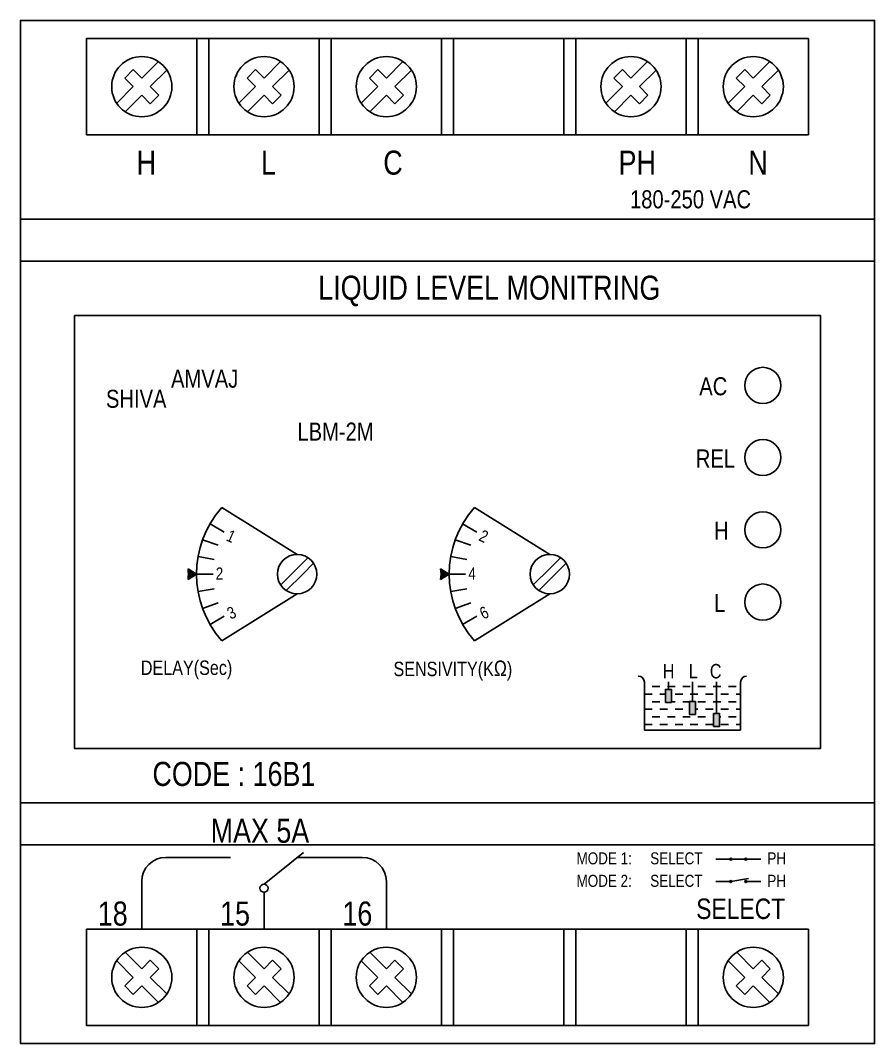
# Model space of a CAD drawing. Header units: millimetres. Extents: x 41 to 1635, y 11 to 1528.
# Drawn here: x 553.6 to 624.6, y 1142 to 1227 of the extents above; entities that cross this region are included whole.
import ezdxf

# ---------------------------------------------------------------- set-up
doc = ezdxf.new("R2010")
doc.units = ezdxf.units.MM
doc.header["$LTSCALE"] = 8
doc.layers.get('0').update_dxf_attribs({"linetype": 'CONTINUOUS'})
doc.layers.add('NASB', color=160, linetype='CONTINUOUS')
doc.styles.get("Standard").update_dxf_attribs({"font": '', "width": 0.8})
doc.styles.get('Standard').set_extended_font_data('Meiryo UI')

# ---------------------------------------------------------------- blocks, each defined once
blk = doc.blocks.new('Level Control')
for points in [[(-57.072, -46.448), (-56.364, -46), (-57.072, -45.552, -0.080196)], [(-36.072, -46.448), (-35.364, -46), (-36.072, -45.552, -0.080196)]]:
    blk.add_hatch(color=256).paths.add_polyline_path(points)
h = blk.add_hatch()
h.set_pattern_fill('DASH', color=256, scale=0.2, style=0)
h.set_pattern_definition([(0, (-219.9801, -85), (0.635, 0.635), [0.635, -0.635])])
h.paths.add_polyline_path([(-11.137, -54.965), (-13.137, -54.965), (-13.137, -57.582), (-12.886, -57.582), (-12.886, -58.655), (-13.387, -58.655), (-13.387, -57.582), (-13.137, -57.582), (-13.137, -54.965), (-15.137, -54.965), (-15.137, -56.582), (-14.886, -56.582), (-14.886, -57.655), (-15.387, -57.655), (-15.387, -56.582), (-15.137, -56.582), (-15.137, -54.965), (-17.137, -54.965), (-17.137, -55.582), (-16.886, -55.582), (-16.886, -56.655), (-17.387, -56.655), (-17.387, -55.582), (-17.137, -55.582), (-17.137, -54.965), (-19.137, -54.965), (-19.137, -58.965), (-11.137, -58.965)])
h = blk.add_hatch(color=256)
h.paths.add_polyline_path([(-12.886, -57.582), (-13.387, -57.582), (-13.387, -58.655), (-12.886, -58.655)])
h.paths.add_polyline_path([(-14.886, -56.582), (-15.387, -56.582), (-15.387, -57.655), (-14.886, -57.655)])
h.paths.add_polyline_path([(-17.387, -56.655), (-16.886, -56.655), (-16.886, -55.582), (-17.387, -55.582)])
h = blk.add_hatch(color=256)
h.paths.add_polyline_path([(-12.034, -69.674), (-11.954, -69.674), (-11.875, -69.661, 0.920769)])
h.paths.add_polyline_path([(-11.874, -69.674, 0.041249), (-11.875, -69.661), (-11.954, -69.674), (-12.034, -69.674, 1)])
h = blk.add_hatch(color=256)
h.paths.add_polyline_path([(-10.787, -69.674), (-10.707, -69.674), (-10.628, -69.661, 0.920769)])
h.paths.add_polyline_path([(-10.627, -69.674, 0.041249), (-10.628, -69.661), (-10.707, -69.674), (-10.787, -69.674, 1)])
h = blk.add_hatch(color=256)
h.paths.add_polyline_path([(-12.034, -71.542), (-11.954, -71.542), (-11.875, -71.529, 0.920769)])
h.paths.add_polyline_path([(-11.874, -71.542, 0.041249), (-11.875, -71.529), (-11.954, -71.542), (-12.034, -71.542, 1)])
h = blk.add_hatch(color=256)
h.paths.add_polyline_path([(-10.787, -71.542), (-10.707, -71.542), (-10.628, -71.529, 0.920769)])
h.paths.add_polyline_path([(-10.627, -71.542, 0.041249), (-10.628, -71.529), (-10.707, -71.542), (-10.787, -71.542, 1)])
for p, q in [((-62.331, -4.793), (-61.624, -4.086)), ((-61.624, -4.086), (-60.917, -4.793)), ((-60.917, -4.793), (-59.538, -3.414)), ((-60.21, -5.5), (-58.831, -4.122)), ((-52.164, -4.793), (-51.457, -4.086)), ((-51.457, -4.086), (-50.75, -4.793)), ((-50.75, -4.793), (-49.372, -3.414)), ((-50.043, -5.5), (-48.664, -4.122)), ((-41.998, -4.793), (-41.29, -4.086)), ((-41.29, -4.086), (-40.583, -4.793)), ((-40.583, -4.793), (-39.205, -3.414)), ((-39.876, -5.5), (-38.498, -4.122)), ((-21.664, -4.793), (-20.957, -4.086)), ((-20.957, -4.086), (-20.25, -4.793)), ((-20.25, -4.793), (-18.872, -3.414)), ((-19.543, -5.5), (-18.164, -4.122)), ((-11.498, -4.793), (-10.79, -4.086)), ((-10.79, -4.086), (-10.083, -4.793)), ((-10.083, -4.793), (-8.705, -3.414)), ((-9.376, -5.5), (-7.998, -4.122)), ((-62.331, -4.793), (-61.624, -5.5)), ((-52.164, -4.793), (-51.457, -5.5)), ((-41.998, -4.793), (-41.29, -5.5)), ((-21.664, -4.793), (-20.957, -5.5)), ((-11.498, -4.793), (-10.79, -5.5)), ((-63.002, -6.878), (-61.624, -5.5)), ((-60.21, -5.5), (-59.502, -6.207)), ((-52.836, -6.878), (-51.457, -5.5)), ((-50.043, -5.5), (-49.336, -6.207)), ((-42.669, -6.878), (-41.29, -5.5)), ((-39.876, -5.5), (-39.169, -6.207)), ((-22.336, -6.878), (-20.957, -5.5)), ((-19.543, -5.5), (-18.836, -6.207)), ((-12.169, -6.878), (-10.79, -5.5)), ((-9.376, -5.5), (-8.669, -6.207)), ((-62.295, -7.586), (-60.917, -6.207)), ((-60.917, -6.207), (-60.21, -6.914)), ((-59.502, -6.207), (-60.21, -6.914)), ((-52.128, -7.586), (-50.75, -6.207)), ((-50.75, -6.207), (-50.043, -6.914)), ((-49.336, -6.207), (-50.043, -6.914)), ((-41.962, -7.586), (-40.583, -6.207)), ((-40.583, -6.207), (-39.876, -6.914)), ((-39.169, -6.207), (-39.876, -6.914)), ((-21.628, -7.586), (-20.25, -6.207)), ((-20.25, -6.207), (-19.543, -6.914)), ((-18.836, -6.207), (-19.543, -6.914)), ((-11.462, -7.586), (-10.083, -6.207)), ((-10.083, -6.207), (-9.376, -6.914)), ((-8.669, -6.207), (-9.376, -6.914)), ((-48, -44.363), (-54.265, -40.459)), ((-27, -44.363), (-33.265, -40.459)), ((-54.057, -42.503), (-55.243, -41.818)), ((-33.057, -42.503), (-34.243, -41.818)), ((-54.572, -43.608), (-55.859, -43.139)), ((-33.572, -43.608), (-34.859, -43.139)), ((-54.888, -44.786), (-56.237, -44.548)), ((-48, -45.537), (-47.097, -44.634)), ((-33.888, -44.786), (-35.237, -44.548)), ((-27, -45.537), (-26.097, -44.634)), ((-56.364, -46), (-57.072, -45.552)), ((-49.366, -46.903), (-48, -45.537)), ((-47.537, -46), (-46.634, -45.097)), ((-35.364, -46), (-36.072, -45.552)), ((-28.366, -46.903), (-27, -45.537)), ((-26.537, -46), (-25.634, -45.097)), ((-56.364, -46), (-57.072, -46.448)), ((-54.994, -46), (-56.364, -46)), ((-48.903, -47.366), (-47.537, -46)), ((-35.364, -46), (-36.072, -46.448)), ((-33.994, -46), (-35.364, -46)), ((-27.903, -47.366), (-26.537, -46)), ((-54.888, -47.214), (-56.237, -47.452)), ((-33.888, -47.214), (-35.237, -47.452)), ((-54.572, -48.392), (-55.859, -48.861)), ((-48, -47.637), (-54.265, -51.541)), ((-33.572, -48.392), (-34.859, -48.861)), ((-27, -47.637), (-33.265, -51.541)), ((-54.057, -49.497), (-55.243, -50.182)), ((-33.057, -49.497), (-34.243, -50.182)), ((-19.637, -54.465), (-19.637, -54.465)), ((-19.137, -54.965), (-19.137, -58.965)), ((-17.137, -55.582), (-17.137, -54.947)), ((-15.137, -56.582), (-15.137, -54.947)), ((-13.137, -57.582), (-13.137, -54.947)), ((-11.137, -58.965), (-11.137, -54.965)), ((-10.637, -54.465), (-10.637, -54.465)), ((-19.137, -58.965), (-11.137, -58.965)), ((-58.917, -69.533), (-53.526, -69.533)), ((-50.75, -71.761), (-47.476, -69.133)), ((-42.583, -69.533), (-47.974, -69.533)), ((-13.198, -69.674), (-11.954, -69.674)), ((-11.954, -69.674), (-10.71, -69.674)), ((-10.707, -69.674), (-9.463, -69.674)), ((-11.954, -71.542), (-10.479, -71.297)), ((-60.917, -75.5), (-60.917, -71.533)), ((-40.583, -75.5), (-40.583, -71.533)), ((-13.198, -71.542), (-11.954, -71.542)), ((-10.707, -71.542), (-9.463, -71.542)), ((-50.75, -75.5), (-50.75, -72.436)), ((-63.002, -78.122), (-61.624, -79.5)), ((-62.295, -77.414), (-60.917, -78.793)), ((-60.917, -78.793), (-60.21, -78.086)), ((-59.502, -78.793), (-60.21, -78.086)), ((-52.836, -78.122), (-51.457, -79.5)), ((-52.128, -77.414), (-50.75, -78.793)), ((-50.75, -78.793), (-50.043, -78.086)), ((-49.336, -78.793), (-50.043, -78.086)), ((-42.669, -78.122), (-41.29, -79.5)), ((-41.962, -77.414), (-40.583, -78.793)), ((-40.583, -78.793), (-39.876, -78.086)), ((-39.169, -78.793), (-39.876, -78.086)), ((-12.169, -78.122), (-10.79, -79.5)), ((-11.462, -77.414), (-10.083, -78.793)), ((-10.083, -78.793), (-9.376, -78.086)), ((-8.669, -78.793), (-9.376, -78.086)), ((-60.21, -79.5), (-59.502, -78.793)), ((-50.043, -79.5), (-49.336, -78.793)), ((-39.876, -79.5), (-39.169, -78.793)), ((-9.376, -79.5), (-8.669, -78.793)), ((-62.331, -80.207), (-61.624, -79.5)), ((-60.21, -79.5), (-58.831, -80.878)), ((-52.164, -80.207), (-51.457, -79.5)), ((-50.043, -79.5), (-48.664, -80.878)), ((-41.998, -80.207), (-41.29, -79.5)), ((-39.876, -79.5), (-38.498, -80.878)), ((-11.498, -80.207), (-10.79, -79.5)), ((-9.376, -79.5), (-7.998, -80.878)), ((-62.331, -80.207), (-61.624, -80.914)), ((-61.624, -80.914), (-60.917, -80.207)), ((-60.917, -80.207), (-59.538, -81.586)), ((-52.164, -80.207), (-51.457, -80.914)), ((-51.457, -80.914), (-50.75, -80.207)), ((-50.75, -80.207), (-49.372, -81.586)), ((-41.998, -80.207), (-41.29, -80.914)), ((-41.29, -80.914), (-40.583, -80.207)), ((-40.583, -80.207), (-39.205, -81.586)), ((-11.498, -80.207), (-10.79, -80.914)), ((-10.79, -80.914), (-10.083, -80.207)), ((-10.083, -80.207), (-8.705, -81.586))]:
    blk.add_line(p, q)
for points in [[(-71, -85), (0, -85), (0, 0), (-71, 0)], [(-65.5, -1.5), (-5.5, -1.5), (-5.5, -9.5), (-65.5, -9.5)], [(-65.5, -1.5), (-56.333, -1.5), (-56.333, -9.5), (-65.5, -9.5)], [(-55.333, -1.5), (-46.167, -1.5), (-46.167, -9.5), (-55.333, -9.5)], [(-45.167, -1.5), (-36, -1.5), (-36, -9.5), (-45.167, -9.5)], [(-35, -1.5), (-25.833, -1.5), (-25.833, -9.5), (-35, -9.5)], [(-24.833, -1.5), (-15.667, -1.5), (-15.667, -9.5), (-24.833, -9.5)], [(-14.667, -1.5), (-5.5, -1.5), (-5.5, -9.5), (-14.667, -9.5)], [(-71, -20), (0, -20), (0, -65), (-71, -65)], [(-66.5, -24.5), (-4.5, -24.5), (-4.5, -60.5), (-66.5, -60.5)], [(-16.886, -55.582), (-17.387, -55.582), (-17.387, -56.655), (-16.886, -56.655)], [(-14.886, -56.582), (-15.387, -56.582), (-15.387, -57.655), (-14.886, -57.655)], [(-12.886, -57.582), (-13.387, -57.582), (-13.387, -58.655), (-12.886, -58.655)], [(-65.5, -83.5), (-5.5, -83.5), (-5.5, -75.5), (-65.5, -75.5)], [(-65.5, -83.5), (-56.333, -83.5), (-56.333, -75.5), (-65.5, -75.5)], [(-55.333, -83.5), (-46.167, -83.5), (-46.167, -75.5), (-55.333, -75.5)], [(-45.167, -83.5), (-36, -83.5), (-36, -75.5), (-45.167, -75.5)], [(-35, -83.5), (-25.833, -83.5), (-25.833, -75.5), (-35, -75.5)], [(-24.833, -83.5), (-15.667, -83.5), (-15.667, -75.5), (-24.833, -75.5)], [(-14.667, -83.5), (-5.5, -83.5), (-5.5, -75.5), (-14.667, -75.5)]]:
    blk.add_lwpolyline(points, close=True)
for centre, radius in [((-60.917, -5.5), 2.5), ((-60.917, -5.5), 2.5), ((-50.75, -5.5), 2.5), ((-50.75, -5.5), 2.5), ((-40.583, -5.5), 2.5), ((-40.583, -5.5), 2.5), ((-20.25, -5.5), 2.5), ((-20.25, -5.5), 2.5), ((-10.083, -5.5), 2.5), ((-10.083, -5.5), 2.5), ((-48, -46), 1.637), ((-48, -46), 1.637), ((-27, -46), 1.637), ((-27, -46), 1.637), ((-11.954, -69.674), 0.0803), ((-10.707, -69.674), 0.0803), ((-50.75, -72.098), 0.337), ((-11.954, -71.542), 0.0803), ((-10.707, -71.542), 0.0803), ((-60.917, -79.5), 2.5), ((-60.917, -79.5), 2.5), ((-50.75, -79.5), 2.5), ((-50.75, -79.5), 2.5), ((-40.583, -79.5), 2.5), ((-40.583, -79.5), 2.5), ((-10.083, -79.5), 2.5), ((-10.083, -79.5), 2.5)]:
    blk.add_circle(centre, radius)
at = {"color": 3}
blk.add_circle((-9.286, -30.319), 1.5, dxfattribs=at)
at = {"color": 2}
blk.add_circle((-9.286, -36.319), 1.5, dxfattribs=at)
at = {"color": 1}
for centre in [(-9.286, -42.319), (-9.286, -48.319)]:
    blk.add_circle(centre, 1.5, dxfattribs=at)
for centre, radius, start, end in [((-48, -46), 8.364, 138.51152, 221.48848), ((-27, -46), 8.364, 138.51152, 221.48848), ((-59.849, -46), 2.813, 350.82981, 9.17019), ((-38.849, -46), 2.813, 350.82981, 9.17019), ((-19.637, -54.965), 0.5, 0, 90), ((-10.637, -54.965), 0.5, 90, 180), ((-58.917, -71.533), 2, 90, 180), ((-42.583, -71.533), 2, 0, 90)]:
    blk.add_arc(centre, radius, start, end)
at = {"layer": 'NASB'}
blk.add_lwpolyline([(-71, -16.5), (0, -16.5), (0, -68.5), (-71, -68.5)], close=True, dxfattribs=at)
at = {"width": 278.75759, "attachment_point": 1}
for s, insert, char_height in [('{\\fArial|b0|i0|c0|p32;H}', (-61.343, -10.813), 2), ('{\\fArial|b0|i0|c0|p32;L}', (-51.006, -10.813), 2), ('{\\fArial|b0|i0|c0|p32;C}', (-40.839, -10.813), 2), ('{\\fArial|b0|i0|c0|p32;PH}', (-21.279, -10.813), 2), ('{\\fArial|b0|i0|c0|p32;N}', (-10.494, -10.813), 2), ('{\\fArial|b0|i0|c0|p32;180-250 VAC}', (-20.328, -14.108), 1.5), ('{\\fArial|b0|i0|c0|p32;LIQUID LEVEL MONITRING}', (-46.245, -21.202), 2), ('{\\fArial|b0|i0|c0|p32;AMVAJ}', (-58.481, -29.011), 1.5), ('{\\fArial|b0|i0|c0|p32;AC}', (-14.57, -29.642), 1.5), ('{\\fArial|b0|i0|c0|p32;SHIVA}', (-63.891, -30.684), 1.5), ('{\\fArial|b0|i0|c0|p32;LBM-2M}', (-47.976, -33.407), 1.5), ('{\\fArial|b0|i0|c0|p32;REL}', (-14.86, -35.642), 1.5), ('{\\fArial|b0|i0|c0|p32;H}', (-13.34, -41.642), 1.5), ('{\\fArial|b0|i0|c0|p32;2}', (-54.767, -45.448), 1), ('{\\fArial|b0|i0|c0|p32;4}', (-33.767, -45.448), 1), ('{\\fArial|b0|i0|c0|p32;L}', (-13.34, -47.642), 1.5), ('{\\fArial|b0|i0|c0|p32;DELAY(Sec)}', (-60.993, -53.178), 1.2), ('{\\fArial|b0|i0|c0|p32;SENSIVITY(K\\fArial|b0|i0|c0|p34;\\H1.083x;Ω\\fArial|b0|i0|c0|p32;\\H0.92336x;)}', (-39.993, -53.178), 1.2), ('{\\fArial|b0|i0|c0|p32;H}', (-17.604, -53.465), 1.2), ('{\\fArial|b0|i0|c0|p32;L}', (-15.446, -53.465), 1.2), ('{\\fArial|b0|i0|c0|p32;C}', (-13.694, -53.465), 1.2), ('{\\fArial|b0|i0|c0|p32;CODE : 16B1}', (-60.027, -61.6), 2), ('{\\fArial|b0|i0|c0|p32;MAX 5A}', (-55.191, -66.322), 2), ('{\\fArial|b0|i0|c0|p32;MODE 1:}', (-24.773, -69.113), 1), ('{\\fArial|b0|i0|c0|p32;SELECT}', (-18.648, -69.113), 1), ('{\\fArial|b0|i0|c0|p32;PH}', (-8.91, -69.113), 1), ('{\\fArial|b0|i0|c0|p32;MODE 2:}', (-24.773, -70.981), 1), ('{\\fArial|b0|i0|c0|p32;SELECT}', (-18.648, -70.981), 1), ('{\\fArial|b0|i0|c0|p32;PH}', (-8.91, -70.981), 1), ('{\\fArial|b0|i0|c0|p32;SELECT}', (-14.824, -72.953), 1.7), ('{\\fArial|b0|i0|c0|p32;18}', (-64.569, -73.201), 2), ('{\\fArial|b0|i0|c0|p32;15}', (-54.403, -73.201), 2), ('{\\fArial|b0|i0|c0|p32;16}', (-44.236, -73.201), 2)]:
    blk.add_mtext(s, dxfattribs=dict(at, insert=insert, char_height=char_height))
at = {"char_height": 1, "width": 278.75759}
for s, insert, attachment_point, rotation in [('{\\fArial|b0|i0|c0|p32;1}', (-53.566, -42.266), 1, 335.73318), ('{\\fArial|b0|i0|c0|p32;2}', (-32.566, -42.266), 1, 335.73318), ('{\\fArial|b0|i0|c0|p32;3}', (-53.519, -49.803), 7, 24.9766), ('{\\fArial|b0|i0|c0|p32;6}', (-32.519, -49.803), 7, 24.9766)]:
    blk.add_mtext(s, dxfattribs=dict(at, insert=insert, attachment_point=attachment_point, rotation=rotation))

msp = doc.modelspace()

# ---------------------------------------------------------------- block references
msp.add_blockref('Level Control', (624.645, 1226.994))

doc.saveas('drawing.dxf')
